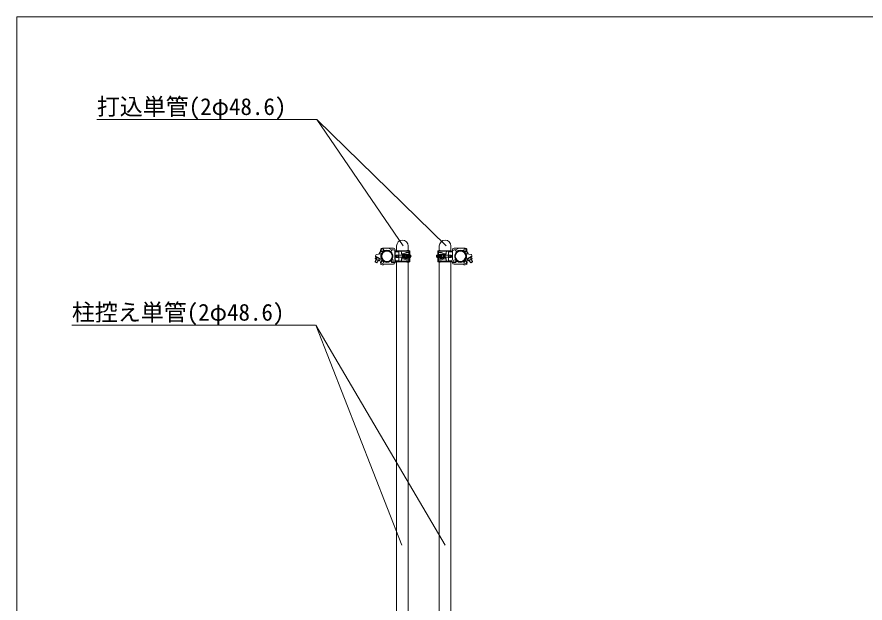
# Model space of a CAD drawing. Units: millimetres, scale not verified. Extents: x -10075 to 10075, y -16938 to 16938.
# Drawn here: x -10075 to -6531, y -5512 to -3062 of the extents above; entities that cross this region are included whole.
import ezdxf
from ezdxf.enums import TextEntityAlignment as Align

# ---------------------------------------------------------------- set-up
doc = ezdxf.new("R2010")
doc.units = ezdxf.units.MM
doc.header["$LTSCALE"] = 90
for name, color, linetype, lineweight in [('0-B_図面枠', 134, 'Continuous', 18), ('1-0_単管ｸﾗﾝﾌﾟ', 134, 'Continuous', 18), ('1-B_文字', 134, 'Continuous', 18)]:
    doc.layers.add(name, color=color, linetype=linetype, lineweight=lineweight)
doc.styles.add('ＭＳ ゴシック', font='')
doc.styles.get('ＭＳ ゴシック').set_extended_font_data('MS Gothic')

msp = doc.modelspace()

# ---------------------------------------------------------------- linework, layer by layer
at = {"layer": '0-B_図面枠'}
msp.add_lwpolyline([(-10075.16, -3062.5), (10049.84, -3062.5), (10049.84, -16937.5), (-10075.16, -16937.5)], close=True, dxfattribs=at)
at = {"layer": '1-0_単管ｸﾗﾝﾌﾟ'}
for p, q in [((-8555.06, -4039.75), (-8562.59, -4053.82)), ((-8501.99, -4028.61), (-8547.72, -4028.61)), ((-8507.1, -4036.77), (-8522.24, -4028.66)), ((-8494.98, -4075.45), (-8494.98, -4035.6)), ((-8489.98, -4039.5), (-8433.98, -4039.5)), ((-8488.78, -4039.5), (-8488.78, -4019.5)), ((-8477.98, -4042), (-8477.98, -4039.5)), ((-8469.98, -4042), (-8469.98, -4039.5)), ((-8440.18, -4019.5), (-8440.18, -4037.67)), ((-8436.99, -4039.5), (-8436.99, -4057.5)), ((-8433.98, -4039.5), (-8433.98, -4057.5)), ((-8260.33, -4039.5), (-8316.34, -4039.5)), ((-8316.34, -4039.5), (-8316.34, -4057.5)), ((-8313.34, -4039.5), (-8313.34, -4057.5)), ((-8310.14, -4019.5), (-8310.14, -4037.67)), ((-8280.34, -4042), (-8280.34, -4039.5)), ((-8272.34, -4042), (-8272.34, -4039.5)), ((-8261.54, -4039.5), (-8261.54, -4019.5)), ((-8255.34, -4075.45), (-8255.34, -4035.6)), ((-8248.34, -4028.61), (-8202.59, -4028.61)), ((-8243.23, -4036.77), (-8228.07, -4028.66)), ((-8195.26, -4039.75), (-8187.73, -4053.82)), ((-8574.08, -4075.33), (-8578.76, -4084.07)), ((-8576.95, -4073.79), (-8562.4, -4081.57)), ((-8573.78, -4064.15), (-8575.08, -4065.44)), ((-8574.56, -4065.99), (-8573.62, -4064.23)), ((-8574.56, -4065.99), (-8557.25, -4075.25)), ((-8573.78, -4064.15), (-8550.32, -4076.69)), ((-8556.31, -4073.49), (-8573.62, -4064.23)), ((-8570.23, -4068.32), (-8573.58, -4074.57)), ((-8561.57, -4072.94), (-8564.92, -4079.2)), ((-8554.5, -4040.83), (-8561.39, -4053.72)), ((-8559.56, -4048.16), (-8558.03, -4047.21)), ((-8558.83, -4046.79), (-8550.01, -4051.5)), ((-8556.31, -4073.49), (-8557.25, -4075.25)), ((-8552.75, -4052.96), (-8551.34, -4053.49)), ((-8552.06, -4053.22), (-8547.44, -4044.6)), ((-8551.9, -4055.04), (-8546.25, -4044.46)), ((-8550.74, -4052.88), (-8550.8, -4051.08)), ((-8495.5, -4074.81), (-8495.5, -4040.46)), ((-8494.88, -4043.5), (-8478.98, -4043.5)), ((-8490.99, -4057.61), (-8490.99, -4067.4)), ((-8489.98, -4042), (-8433.98, -4042)), ((-8489.98, -4057.5), (-8478.98, -4057.5)), ((-8489.98, -4057.5), (-8489.98, -4067.5)), ((-8489.98, -4067.5), (-8478.98, -4067.5)), ((-8485.7, -4058.5), (-8456.44, -4058.5)), ((-8485.7, -4066.5), (-8456.44, -4066.5)), ((-8481.99, -4057.5), (-8481.99, -4067.5)), ((-8478.98, -4043.5), (-8478.98, -4081.5)), ((-8467.1, -4052), (-8469.98, -4042)), ((-8467.1, -4073), (-8469.98, -4083)), ((-8467.1, -4057), (-8455.68, -4057)), ((-8467.1, -4068), (-8455.68, -4068)), ((-8463.13, -4057.5), (-8455.97, -4057.5)), ((-8463.13, -4067.5), (-8455.97, -4067.5)), ((-8448.98, -4046.93), (-8461.11, -4052)), ((-8448.98, -4078.07), (-8461.11, -4073)), ((-8454.49, -4057), (-8449.49, -4057)), ((-8454.49, -4068), (-8449.49, -4068)), ((-8452.22, -4053.5), (-8444.96, -4053.5)), ((-8452.22, -4071.5), (-8444.96, -4071.5)), ((-8448.98, -4046.93), (-8437.99, -4046.93)), ((-8446.87, -4058.5), (-8431.97, -4058.5)), ((-8446.87, -4066.5), (-8431.97, -4066.5)), ((-8445.93, -4057.5), (-8431.13, -4057.5)), ((-8445.93, -4067.5), (-8431.13, -4067.5)), ((-8442.4, -4054.93), (-8437.99, -4054.93)), ((-8442.4, -4070.07), (-8437.99, -4070.07)), ((-8437.01, -4044), (-8433.98, -4044)), ((-8436.99, -4043), (-8433.98, -4043)), ((-8436.99, -4085.5), (-8436.99, -4067.5)), ((-8433.98, -4067.5), (-8433.98, -4085.5)), ((-8430.36, -4057.75), (-8431.13, -4057.5)), ((-8430.36, -4067.25), (-8431.13, -4067.5)), ((-8319.95, -4057.75), (-8319.19, -4057.5)), ((-8319.95, -4067.25), (-8319.19, -4067.5)), ((-8304.39, -4057.5), (-8319.19, -4057.5)), ((-8304.39, -4067.5), (-8319.19, -4067.5)), ((-8303.44, -4058.5), (-8318.35, -4058.5)), ((-8303.44, -4066.5), (-8318.35, -4066.5)), ((-8260.33, -4042), (-8316.34, -4042)), ((-8313.34, -4043), (-8316.34, -4043)), ((-8313.32, -4044), (-8316.34, -4044)), ((-8316.34, -4067.5), (-8316.34, -4085.5)), ((-8313.34, -4085.5), (-8313.34, -4067.5)), ((-8301.34, -4046.93), (-8312.34, -4046.93)), ((-8307.92, -4054.93), (-8312.34, -4054.93)), ((-8307.92, -4070.07), (-8312.34, -4070.07)), ((-8298.1, -4053.5), (-8305.36, -4053.5)), ((-8298.1, -4071.5), (-8305.36, -4071.5)), ((-8301.34, -4046.93), (-8289.22, -4052)), ((-8301.34, -4078.07), (-8289.22, -4073)), ((-8295.83, -4057), (-8300.83, -4057)), ((-8295.83, -4068), (-8300.83, -4068)), ((-8283.22, -4057), (-8294.63, -4057)), ((-8283.22, -4068), (-8294.63, -4068)), ((-8287.19, -4057.5), (-8294.35, -4057.5)), ((-8287.19, -4067.5), (-8294.35, -4067.5)), ((-8264.62, -4058.5), (-8293.89, -4058.5)), ((-8264.62, -4066.5), (-8293.89, -4066.5)), ((-8283.22, -4052), (-8280.34, -4042)), ((-8283.22, -4073), (-8280.34, -4083)), ((-8255.44, -4043.5), (-8271.34, -4043.5)), ((-8271.34, -4043.5), (-8271.34, -4081.5)), ((-8260.33, -4057.5), (-8271.34, -4057.5)), ((-8260.33, -4067.5), (-8271.34, -4067.5)), ((-8268.34, -4057.5), (-8268.34, -4067.5)), ((-8260.33, -4057.5), (-8260.33, -4067.5)), ((-8259.34, -4057.61), (-8259.34, -4067.4)), ((-8254.82, -4074.81), (-8254.82, -4040.46)), ((-8198.42, -4055.04), (-8204.08, -4044.46)), ((-8198.26, -4053.22), (-8202.87, -4044.6)), ((-8191.49, -4046.79), (-8200.31, -4051.5)), ((-8176.55, -4064.15), (-8200.01, -4076.69)), ((-8199.58, -4052.88), (-8199.52, -4051.08)), ((-8197.58, -4052.96), (-8198.98, -4053.49)), ((-8195.82, -4040.83), (-8188.93, -4053.72)), ((-8194.01, -4073.49), (-8176.71, -4064.23)), ((-8194.01, -4073.49), (-8193.08, -4075.25)), ((-8193.08, -4075.25), (-8175.76, -4065.99)), ((-8190.76, -4048.16), (-8192.3, -4047.21)), ((-8188.75, -4072.94), (-8185.4, -4079.2)), ((-8173.37, -4073.79), (-8187.92, -4081.57)), ((-8180.09, -4068.32), (-8176.74, -4074.57)), ((-8175.76, -4065.99), (-8176.71, -4064.23)), ((-8176.55, -4064.15), (-8175.24, -4065.44)), ((-8176.24, -4075.33), (-8171.56, -4084.07)), ((-8569.94, -4088.79), (-8578.76, -4084.07)), ((-8573.2, -4075.79), (-8578.59, -4085.87)), ((-8566.15, -4079.57), (-8571.54, -4089.64)), ((-8571.54, -4089.64), (-8569.94, -4088.79)), ((-8565.26, -4080.04), (-8569.94, -4088.79)), ((-8556.07, -4095.22), (-8553.95, -4093.09)), ((-8501.99, -4095.77), (-8541.08, -4095.77)), ((-8496.05, -4089.81), (-8498.18, -4087.68)), ((-8492.83, -4081.5), (-8478.98, -4081.5)), ((-8489.98, -4083), (-8433.98, -4083)), ((-8489.98, -4085.5), (-8433.98, -4085.5)), ((-8488.78, -6036.5), (-8488.78, -4085.5)), ((-8478.98, -4081.5), (-8480.57, -4083)), ((-8477.98, -4085.5), (-8477.98, -4083)), ((-8469.98, -4085.5), (-8469.98, -4083)), ((-8448.98, -4078.07), (-8437.99, -4078.07)), ((-8437.01, -4081), (-8433.98, -4081)), ((-8436.99, -4082), (-8433.98, -4082)), ((-8313.32, -4081), (-8316.34, -4081)), ((-8313.34, -4082), (-8316.34, -4082)), ((-8260.33, -4083), (-8316.34, -4083)), ((-8260.33, -4085.5), (-8316.34, -4085.5)), ((-8301.34, -4078.07), (-8312.34, -4078.07)), ((-8310.14, -4087.33), (-8310.14, -6008)), ((-8280.34, -4085.5), (-8280.34, -4083)), ((-8272.34, -4085.5), (-8272.34, -4083)), ((-8257.49, -4081.5), (-8271.34, -4081.5)), ((-8271.34, -4081.5), (-8269.76, -4083)), ((-8261.54, -6008), (-8261.54, -4085.5)), ((-8254.26, -4089.81), (-8252.15, -4087.68)), ((-8248.34, -4095.77), (-8209.24, -4095.77)), ((-8194.25, -4095.22), (-8196.37, -4093.09)), ((-8185.06, -4080.04), (-8180.37, -4088.79)), ((-8184.18, -4079.57), (-8178.79, -4089.64)), ((-8180.37, -4088.79), (-8171.56, -4084.07)), ((-8178.79, -4089.64), (-8180.37, -4088.79)), ((-8177.12, -4075.79), (-8171.73, -4085.87))]:
    msp.add_line(p, q, dxfattribs=at)
for points in [[(-8574.56, -4065.99), (-8577.9, -4072.26), (-8576.95, -4073.79)], [(-8576.19, -4060.24), (-8574.2, -4054.84), (-8552.75, -4052.96)], [(-8557.25, -4075.25), (-8560.59, -4081.51), (-8562.4, -4081.57)], [(-8469.98, -4042), (-8467.1, -4057), (-8467.1, -4052), (-8461.11, -4052)], [(-8469.98, -4083), (-8467.1, -4068), (-8467.1, -4073), (-8461.11, -4073)], [(-8280.34, -4042), (-8283.22, -4057), (-8283.22, -4052), (-8289.22, -4052)], [(-8280.34, -4083), (-8283.22, -4068), (-8283.22, -4073), (-8289.22, -4073)], [(-8174.13, -4060.24), (-8176.12, -4054.84), (-8197.58, -4052.96)], [(-8193.08, -4075.25), (-8189.73, -4081.51), (-8187.92, -4081.57)], [(-8175.76, -4065.99), (-8172.41, -4072.26), (-8173.37, -4073.79)], [(-8571.54, -4089.64), (-8578.59, -4085.87), (-8578.76, -4084.07)], [(-8440.18, -4087.33), (-8440.18, -6038.49), (-8475.98, -6038.49)], [(-8178.79, -4089.64), (-8171.73, -4085.87), (-8171.56, -4084.07)]]:
    msp.add_lwpolyline(points, dxfattribs=at)
for centre, radius in [((-8547.7, -4036.61), 5), ((-8202.62, -4036.61), 5), ((-8528.77, -4062.5), 21.8), ((-8221.55, -4062.5), 21.8), ((-8548.28, -4087.45), 5), ((-8503.82, -4082.01), 5), ((-8246.5, -4082.01), 5), ((-8202.04, -4087.45), 5)]:
    msp.add_circle(centre, radius, dxfattribs=at)
for centre, radius, start, end in [((-8464.48, -4019.5), 24.3, 0, 180), ((-8285.84, -4019.5), 24.3, 0, 180), ((-8547.7, -4036.61), 8, 89.555, 294.53), ((-8528.77, -4062.5), 24.3, 158.23, 141.61), ((-8528.77, -4062.5), 25.8, 46.062, 136.061), ((-8502.88, -4043.57), 8, 22.798, 204.53), ((-8501.99, -4035.6), 7, 0, 90), ((-8489.98, -4044.5), 5, 90, 180), ((-8441.55, -4043.76), 6.25, 43.038, 136.962), ((-8308.77, -4043.76), 6.25, 43.038, 136.962), ((-8260.33, -4044.5), 5, 0, 90), ((-8248.34, -4035.6), 7, 90, 180), ((-8247.45, -4043.57), 8, 335.47, 157.202), ((-8221.55, -4062.5), 24.3, 38.39, 21.77), ((-8221.55, -4062.5), 25.8, 43.939, 133.938), ((-8202.62, -4036.61), 8, 245.47, 90.445), ((-8574.05, -4070.25), 4.35, 207.478, 276.246), ((-8571.49, -4061.97), 5, 159.862, 224.13), ((-8561.95, -4063.23), 16.25, 224.274, 259.45), ((-8528.77, -4062.5), 25.8, 158.301, 221.08), ((-8503.82, -4082.01), 11, 314.862, 40.876), ((-8489.98, -4062.5), 5, 90, 270), ((-8489.98, -4044.5), 2.5, 90, 156.42182), ((-8481.23, -4062.5), 6, 138.19, 221.81), ((-8481.23, -4062.5), 6, 123.557, 123.564), ((-8481.23, -4062.5), 6, 236.443, 236.462), ((-8458.23, -4062.5), 7, 134.415, 225.585), ((-8456.23, -4062.5), 7, 134.415, 225.585), ((-8454.23, -4062.5), 7, 134.415, 225.585), ((-8461.11, -4057), 5, 0, 90), ((-8461.11, -4068), 5, 270, 0), ((-8452.23, -4062.5), 7, 134.415, 225.585), ((-8446.63, -4062.5), 10.6, 121.891, 238.109), ((-8446.63, -4062.5), 9.6, 110.364, 249.636), ((-8441.62, -4062.5), 9.6, 110.364, 249.636), ((-8441.62, -4062.5), 6.6, 130.749, 229.251), ((-8440.23, -4062.5), 7, 134.415, 225.585), ((-8438.23, -4062.5), 7, 134.415, 225.585), ((-8448.3, -4062.5), 9.6, 31.388, 69.636), ((-8448.3, -4062.5), 9.6, 290.364, 328.612), ((-8436.23, -4062.5), 7, 134.415, 225.585), ((-8434.23, -4062.5), 7, 134.415, 225.585), ((-8432.23, -4062.5), 7, 134.415, 225.585), ((-8437.99, -4050.93), 4, 270, 90), ((-8437.99, -4074.07), 4, 270, 90), ((-8430.23, -4062.5), 7, 134.415, 225.585), ((-8428.23, -4062.5), 7, 134.415, 225.585), ((-8426.23, -4062.5), 7, 134.415, 225.585), ((-8425.23, -4062.5), 7, 137.22, 222.78), ((-8434.03, -4062.5), 6, 307.592, 52.408), ((-8316.3, -4062.5), 6, 127.592, 232.408), ((-8325.09, -4062.5), 7, 317.22, 42.78), ((-8324.09, -4062.5), 7, 314.415, 45.585), ((-8322.09, -4062.5), 7, 314.415, 45.585), ((-8312.34, -4050.93), 4, 90, 270), ((-8312.34, -4074.07), 4, 90, 270), ((-8320.09, -4062.5), 7, 314.415, 45.585), ((-8318.1, -4062.5), 7, 314.415, 45.585), ((-8316.09, -4062.5), 7, 314.415, 45.585), ((-8302.01, -4062.5), 9.6, 110.364, 148.612), ((-8302.01, -4062.5), 9.6, 211.388, 249.636), ((-8314.09, -4062.5), 7, 314.415, 45.585), ((-8312.09, -4062.5), 7, 314.415, 45.585), ((-8308.7, -4062.5), 9.6, 290.364, 69.636), ((-8310.1, -4062.5), 7, 314.415, 45.585), ((-8308.7, -4062.5), 6.6, 310.749, 49.251), ((-8303.7, -4062.5), 9.6, 290.364, 69.636), ((-8303.7, -4062.5), 10.6, 301.891, 58.109), ((-8289.22, -4057), 5, 90, 180), ((-8289.22, -4068), 5, 180, 270), ((-8298.09, -4062.5), 7, 314.415, 45.585), ((-8296.09, -4062.5), 7, 314.415, 45.585), ((-8294.09, -4062.5), 7, 314.415, 45.585), ((-8292.1, -4062.5), 7, 314.415, 45.585), ((-8269.09, -4062.5), 6, 56.436, 56.443), ((-8269.09, -4062.5), 6, 303.538, 303.557), ((-8269.09, -4062.5), 6, 318.19, 41.81), ((-8260.33, -4044.5), 2.5, 23.57818, 90), ((-8260.33, -4062.5), 5, 270, 90), ((-8246.5, -4082.01), 11, 139.124, 225.138), ((-8221.55, -4062.5), 25.8, 318.92, 21.699), ((-8188.37, -4063.23), 16.25, 280.55, 315.726), ((-8176.27, -4070.25), 4.35, 263.754, 332.522), ((-8178.83, -4061.97), 5, 315.87, 20.138), ((-8561.07, -4077.19), 4.35, 207.478, 276.246), ((-8548.28, -4087.45), 8, 71.788, 224.862), ((-8548.28, -4087.45), 11, 224.862, 310.876), ((-8528.77, -4062.5), 25.8, 221.076, 311.075), ((-8503.82, -4082.01), 8, 161.788, 314.862), ((-8501.99, -4088.77), 7, 270, 0), ((-8489.98, -4080.5), 5, 231.65819, 270), ((-8489.98, -4080.5), 2.5, 203.57818, 270), ((-8441.55, -4081.23), 6.25, 223.038, 316.962), ((-8308.77, -4081.23), 6.25, 223.038, 316.962), ((-8260.33, -4080.5), 2.5, 270, 336.42182), ((-8260.33, -4080.5), 5, 270, 308.34181), ((-8248.34, -4088.77), 7, 180, 270), ((-8246.5, -4082.01), 8, 225.138, 18.212), ((-8221.55, -4062.5), 25.8, 228.925, 318.924), ((-8202.04, -4087.45), 11, 229.124, 315.138), ((-8202.04, -4087.45), 8, 315.138, 108.212), ((-8189.25, -4077.19), 4.35, 263.754, 332.522)]:
    msp.add_arc(centre, radius, start, end, dxfattribs=at)
at = {"layer": '1-B_文字'}
for p, q in [((-9741.47, -3491.37), (-8822.47, -3491.37)), ((-8281.34, -4019.5), (-8821.36, -3491.37)), ((-9845.68, -4351.01), (-8827.01, -4351.01)), ((-8285.84, -5270.5), (-8825.86, -4351.01))]:
    msp.add_line(p, q, dxfattribs=at)
for points in [[(-8461.67, -4019.5), (-8821.36, -3491.37), (-8821.72, -3491.37)], [(-8466.17, -5270.5), (-8825.86, -4351.01), (-8826.22, -4351.01)]]:
    msp.add_lwpolyline(points, dxfattribs=at)

# ---------------------------------------------------------------- texts
at = {"layer": '1-B_文字', "style": 'ＭＳ ゴシック'}
for s, p in [('打込単管(2φ48.6)\u3000\u3000', (-9741.47, -3493.33)), ('柱控え単管(2φ48.6)\u3000\u3000', (-9845.68, -4352.97))]:
    msp.add_text(s, height=70.38, dxfattribs=at).set_placement(p, align=Align.BOTTOM_LEFT)

doc.saveas('drawing.dxf')
